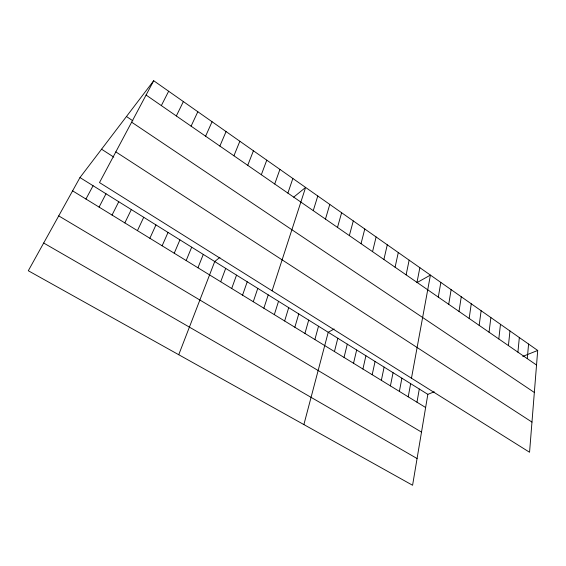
<?xml version="1.0" encoding="UTF-8"?>
<svg xmlns="http://www.w3.org/2000/svg" width="566" height="566" viewBox="0 0 566 566"><rect width="100%" height="100%" fill="white"/><g stroke="black" fill="none" stroke-linecap="round" stroke-linejoin="round"><path stroke-width="0.85" d="M537.7 350.453L529.557 452.248L99.496 182.577L153.697 80.74L537.7 350.453L522.779 356.417M527.286 358.646L528.573 344.043M517.918 352.172L519.333 337.548M508.424 345.607L509.966 330.976M498.802 338.956L500.478 324.311M489.052 332.214L490.871 317.561M479.176 325.379L481.128 310.72M469.164 318.46L471.259 303.786M459.012 311.442L461.255 296.761M448.725 304.324L451.116 289.636M434.221 391.806L427.839 394.353L412.586 485.26L28.3 270.746L79.976 177.561L153.697 80.74M438.296 297.115L440.836 282.42M416.979 402.2L419.293 389.026M411.468 378.201L430.422 275.104L417.149 282.526M408.228 396.83L410.647 383.642M399.37 391.396L401.902 378.187M416.993 282.384L419.859 267.683M390.413 385.899L393.059 372.683M406.119 274.864L409.147 260.162M381.357 380.338L384.116 367.108M395.089 267.237L398.287 252.535M372.187 374.713L375.067 361.469M362.919 369.025L365.919 355.766M383.904 259.497L387.278 244.802M353.538 363.266L356.658 349.993M372.548 251.651L376.107 236.956M344.043 357.443L347.291 344.156M361.037 243.684L364.78 228.997M334.442 351.543L337.817 338.249M303.885 424.585L328.23 332.277L334.11 328.988M349.349 235.605L353.283 220.924M314.88 339.543L318.524 326.228M337.499 227.405L341.623 212.738M304.925 333.431L308.703 320.108M294.844 327.247L298.77 313.918M325.464 219.084L329.794 204.425M284.648 320.986L288.71 307.649M313.253 210.644L317.788 195.992M274.319 314.646L278.529 301.303M272.083 290.797L305.605 187.438L293.69 197.152M263.862 308.229L268.22 294.879M253.271 301.735L257.785 288.377M287.889 193.105L292.855 178.481M242.552 295.155L247.222 281.79M274.715 183.992L279.915 169.397M231.699 288.49L236.531 275.126M220.705 281.741L225.7 268.376M261.329 174.738L266.77 160.164M178.736 354.726L214.733 261.542L219.905 257.325M247.731 165.336L253.419 150.782M197.944 267.775L203.286 254.41M233.921 155.777L239.85 141.252M186.164 260.544L191.69 247.186M219.877 146.07L226.067 131.574M174.229 253.221L179.938 239.857M162.131 245.793L168.031 232.435M205.6 136.201L212.066 121.74M149.87 238.272L155.961 224.914M191.089 126.168L197.831 111.735M137.432 230.638L143.729 217.294M176.337 115.966L183.363 101.576M124.824 222.905L131.326 209.561M112.047 215.059L118.754 201.729M161.338 105.594L168.654 91.246M99.085 207.099L106.005 193.784M85.94 199.034L93.086 185.733M43.681 243.019L417.071 458.531M58.723 215.887L421.507 432.12M72.611 190.855L425.632 407.513M79.976 177.561L427.839 394.353M101.569 149.212L113.794 157.107M115.825 151.886L531.969 422.08M126.466 116.504L132.897 120.834M131.637 122.178L534.339 392.464M146.085 95.046L536.533 365.042"/></g></svg>
